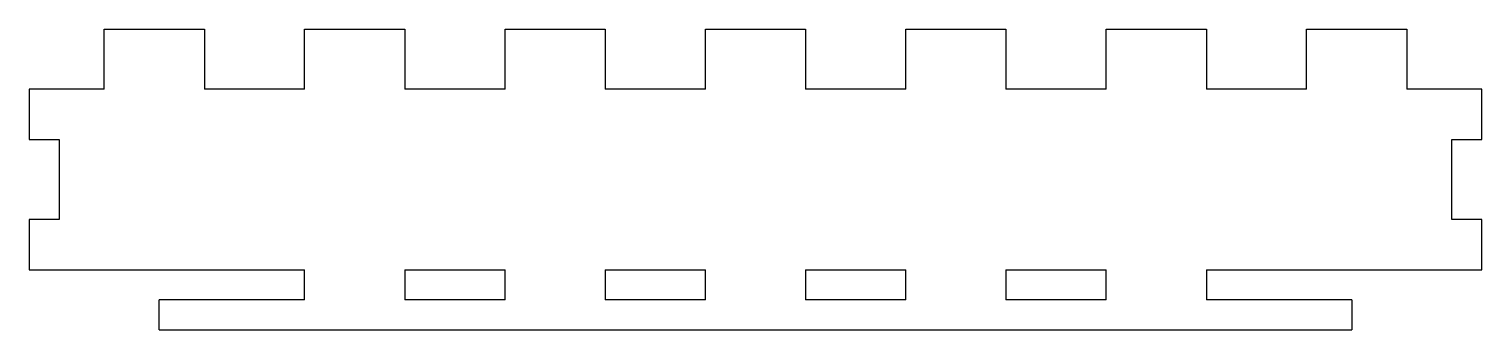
# Model space of a CAD drawing. Header units: millimetres. Extents: x 0 to 145, y -24 to 6.
import ezdxf

# ---------------------------------------------------------------- set-up
doc = ezdxf.new("R2010")
doc.units = ezdxf.units.MM

msp = doc.modelspace()

# ---------------------------------------------------------------- linework, layer by layer
at = {"color": 7, "linetype": 'Continuous', "lineweight": 25}
for p, q in [((7.5, 6), (17.5, 6)), ((7.5, 0), (7.5, 6)), ((17.5, 6), (17.5, 0)), ((27.5, 6), (37.5, 6)), ((27.5, 0), (27.5, 6)), ((37.5, 6), (37.5, 0)), ((47.5, 6), (57.5, 6)), ((47.5, 0), (47.5, 6)), ((57.5, 6), (57.5, 0)), ((67.5, 6), (77.5, 6)), ((67.5, 0), (67.5, 6)), ((77.5, 6), (77.5, 0)), ((87.5, 6), (97.5, 6)), ((87.5, 0), (87.5, 6)), ((97.5, 6), (97.5, 0)), ((107.5, 6), (117.5, 6)), ((107.5, 0), (107.5, 6)), ((117.5, 6), (117.5, 0)), ((127.5, 6), (137.5, 6)), ((127.5, 0), (127.5, 6)), ((137.5, 6), (137.5, 0)), ((7.5, 0), (0, 0)), ((0, 0), (0, -5)), ((27.5, 0), (17.5, 0)), ((47.5, 0), (37.5, 0)), ((67.5, 0), (57.5, 0)), ((87.5, 0), (77.5, 0)), ((107.5, 0), (97.5, 0)), ((127.5, 0), (117.5, 0)), ((145, 0), (137.5, 0)), ((145, -5), (145, 0)), ((0, -5), (3, -5)), ((3, -5), (3, -13)), ((142, -13), (142, -5)), ((142, -5), (145, -5)), ((3, -13), (0, -13)), ((0, -13), (0, -18)), ((145, -13), (142, -13)), ((145, -18), (145, -13)), ((0, -18), (27.5, -18)), ((27.5, -21), (27.5, -18)), ((37.5, -18), (37.5, -21)), ((37.5, -18), (47.5, -18)), ((47.5, -21), (47.5, -18)), ((57.5, -18), (57.5, -21)), ((57.5, -18), (67.5, -18)), ((67.5, -21), (67.5, -18)), ((77.5, -18), (77.5, -21)), ((77.5, -18), (87.5, -18)), ((87.5, -21), (87.5, -18)), ((97.5, -18), (97.5, -21)), ((97.5, -18), (107.5, -18)), ((107.5, -21), (107.5, -18)), ((117.5, -18), (117.5, -21)), ((117.5, -18), (145, -18)), ((27.5, -21), (13, -21)), ((13, -24), (13, -21)), ((47.5, -21), (37.5, -21)), ((67.5, -21), (57.5, -21)), ((87.5, -21), (77.5, -21)), ((107.5, -21), (97.5, -21)), ((132, -21), (117.5, -21)), ((132, -21), (132, -24)), ((13, -24), (132, -24))]:
    msp.add_line(p, q, dxfattribs=at)

doc.saveas('drawing.dxf')
